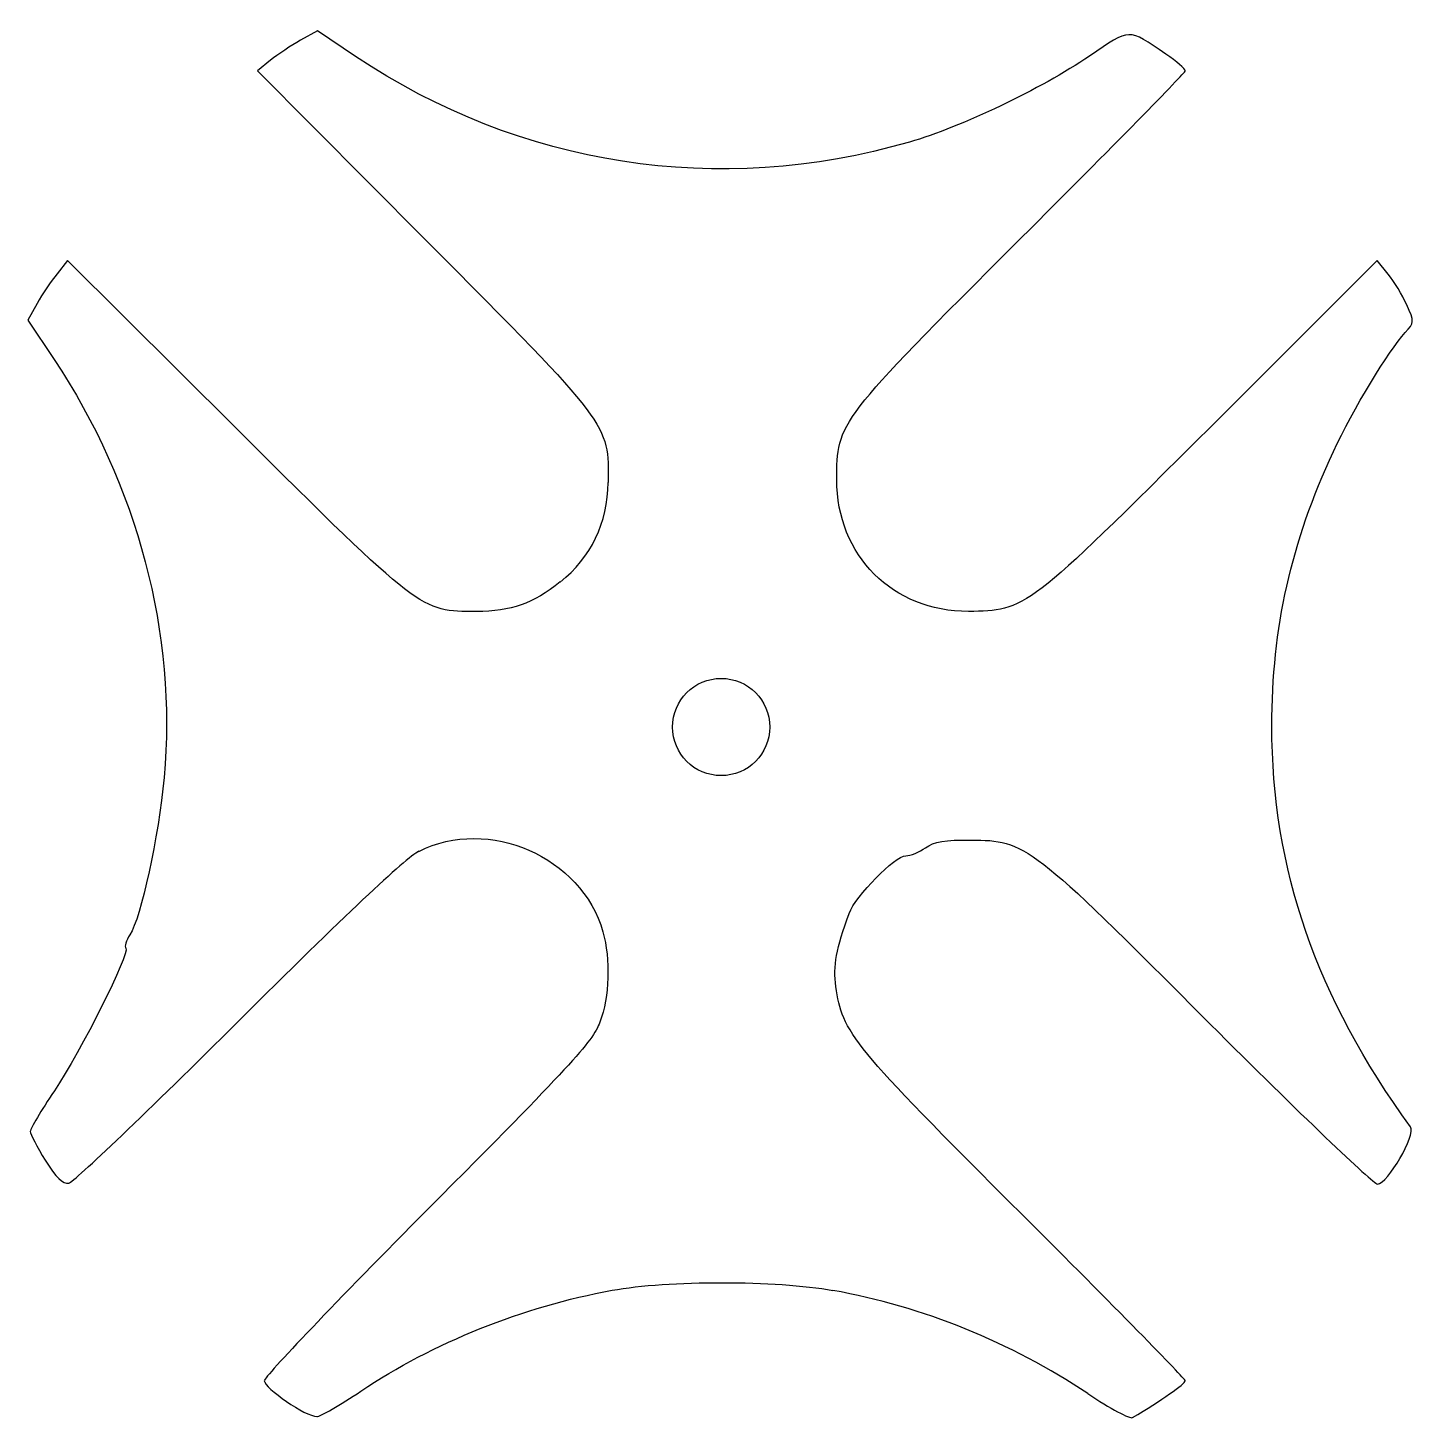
# Model space of a CAD drawing. Header units: millimetres. Extents: x -28.5 to 28.6, y -28.4 to 28.8.
import ezdxf

# ---------------------------------------------------------------- set-up
doc = ezdxf.new("R2010")
doc.units = ezdxf.units.MM
doc.layers.get('0').update_dxf_attribs({"linetype": 'CONTINUOUS'})

msp = doc.modelspace()

# ---------------------------------------------------------------- linework, layer by layer
for p, q in [((-16.57, 28.646), (-17.263, 28.256)), ((-14.994, 27.591), (-16.57, 28.646)), ((-18.494, 27.431), (-19.032, 26.995)), ((-19.032, 26.995), (-12.165, 20.093)), ((-26.839, 19.192), (-27.273, 18.654)), ((-19.935, 12.326), (-26.839, 19.192)), ((27.022, 19.192), (20.213, 12.403)), ((27.465, 18.643), (27.022, 19.192)), ((-28.092, 17.431), (-28.477, 16.746)), ((-28.477, 16.746), (-27.397, 15.128)), ((15.115, -27.397), (15.115, -27.396))]:
    msp.add_line(p, q)
msp.add_circle((0.038, 0.015), 2)
for centre, major_axis, ratio, start_param, end_param in [((-15.574, 13.365), (10.276, -5.913), 0.646913, 6.030472, 6.631212), ((-57.61, -52.833), (45.309, 47.755), 0.017854, 0.049867, 0.566231), ((5.507, -37.188), (17.761, -7.805), 0.683024, 1.317735, 1.90945)]:
    msp.add_ellipse(centre, major_axis=major_axis, ratio=ratio, start_param=start_param, end_param=end_param)
for points in [[(18.327, 27.686), (16.75, 28.762), (16.889, 28.766), (15.182, 27.603)], [(-17.263, 28.256), (-17.644, 28.042), (-18.198, 27.671), (-18.494, 27.431)], [(7.78, 24.068), (-0.097, 21.799), (-8.221, 23.056), (-14.994, 27.591)], [(15.182, 27.603), (13.189, 26.247), (9.918, 24.684), (7.78, 24.068)], [(19.124, 26.998), (19.124, 27.078), (18.765, 27.387), (18.327, 27.686)], [(12.382, 20.13), (16.09, 23.828), (19.124, 26.919), (19.124, 26.998)], [(-12.165, 20.093), (-4.52, 12.41), (-4.582, 12.492), (-4.609, 10.074)], [(4.792, 10.192), (4.796, 12.551), (4.831, 12.598), (12.382, 20.13)], [(-27.273, 18.654), (-27.512, 18.358), (-27.88, 17.807), (-28.092, 17.431)], [(28.234, 17.375), (28.055, 17.771), (27.709, 18.341), (27.465, 18.643)], [(28.174, 16.235), (28.547, 16.642), (28.549, 16.675), (28.234, 17.375)], [(25.217, 11.343), (26.028, 13.082), (27.473, 15.473), (28.174, 16.235)], [(-27.397, 15.128), (-23.965, 9.99), (-22.335, 3.797), (-22.873, -2.056)], [(-10.032, 4.764), (-12.319, 4.751), (-12.318, 4.75), (-19.935, 12.326)], [(20.213, 12.403), (12.6, 4.812), (12.558, 4.78), (10.211, 4.77)], [(22.686, 0.058), (22.686, 4.08), (23.479, 7.615), (25.217, 11.343)], [(10.211, 4.77), (7.096, 4.757), (4.788, 7.067), (4.792, 10.192)], [(-6.58, 5.978), (-7.718, 5.078), (-8.588, 4.772), (-10.032, 4.764)], [(28.387, -16.428), (24.513, -11.102), (22.686, -5.819), (22.686, 0.058)], [(-22.873, -2.056), (-23.097, -4.493), (-23.823, -7.831), (-24.281, -8.53)], [(-12.399, -5.098), (-9.532, -3.648), (-5.703, -5.321), (-4.826, -8.406)], [(7.633, -5.277), (7.823, -5.277), (8.187, -5.13), (8.442, -4.949)], [(8.442, -4.949), (8.788, -4.704), (9.26, -4.624), (10.311, -4.633)], [(10.311, -4.633), (12.583, -4.651), (12.74, -4.772), (20.154, -12.202)], [(5.301, -7.649), (5.562, -6.94), (7.196, -5.277), (7.633, -5.277)], [(4.755, -10.658), (4.64, -9.811), (4.77, -9.096), (5.301, -7.649)], [(-24.281, -8.53), (-24.437, -8.768), (-24.513, -9.016), (-24.449, -9.079)], [(-4.826, -8.406), (-4.508, -9.527), (-4.559, -11.088), (-4.948, -12.121)], [(-24.449, -9.079), (-24.262, -9.266), (-26.301, -13.34), (-27.383, -14.943)], [(12.46, -20.077), (5.415, -13.053), (5.015, -12.564), (4.755, -10.658)], [(-26.791, -18.74), (-26.597, -18.709), (-23.464, -15.72), (-19.829, -12.098)], [(-4.948, -12.121), (-5.253, -12.929), (-6.229, -13.99), (-12.026, -19.814)], [(20.154, -12.202), (23.763, -15.818), (26.858, -18.777), (27.031, -18.777)], [(-27.383, -14.943), (-27.929, -15.753), (-28.375, -16.504), (-28.374, -16.612)], [(27.031, -18.777), (27.451, -18.777), (28.621, -16.75), (28.387, -16.428)], [(-28.374, -16.612), (-28.373, -16.72), (-28.096, -17.256), (-27.758, -17.803)], [(-27.758, -17.803), (-27.318, -18.515), (-27.044, -18.781), (-26.791, -18.74)], [(-12.026, -19.814), (-15.725, -23.53), (-18.751, -26.702), (-18.751, -26.864)], [(19.124, -26.868), (19.124, -26.787), (16.125, -23.731), (12.46, -20.077)], [(-4.449, -23.148), (-2.155, -22.73), (2.299, -22.732), (4.634, -23.152)], [(-14.779, -27.292), (-11.825, -25.308), (-8.098, -23.813), (-4.449, -23.148)], [(-18.751, -26.864), (-18.751, -27.171), (-17.043, -28.34), (-16.594, -28.34)], [(16.961, -28.384), (18.128, -27.685), (19.124, -26.988), (19.124, -26.868)], [(-16.594, -28.34), (-16.453, -28.34), (-15.636, -27.868), (-14.779, -27.292)], [(15.115, -27.396), (16.024, -28.003), (16.854, -28.447), (16.961, -28.384)]]:
    msp.add_open_spline(points, degree=3)

doc.saveas('drawing.dxf')
